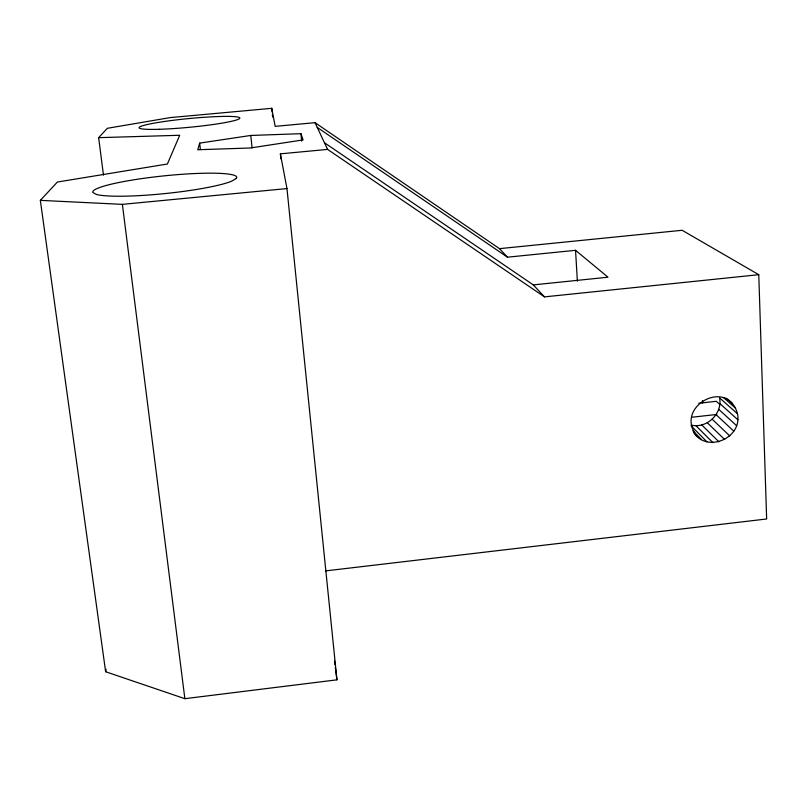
<?xml version="1.0" encoding="UTF-8"?>
<svg xmlns="http://www.w3.org/2000/svg" width="807" height="807" viewBox="0 0 807 807"><rect width="100%" height="100%" fill="white"/><g stroke="black" fill="none" stroke-linecap="round" stroke-linejoin="round"><path stroke-width="1.21" d="M325.524 570.902L766.65 518.982L758.772 274.693L544.483 296.875L327.592 149.406L280.382 153.844L286.969 188.566L336.933 679.837L184.864 698.68L105.636 671.737L106.131 669.306M691.357 425.118C706.871 428.84 722.729 413.517 719.582 397.861L737.487 413.759C742.652 437.868 707.245 453.524 693.546 432.431M199.672 143.111L197.765 149.749L250.311 147.994L303.099 139.914L300.95 133.69L250.775 135.455L199.672 143.111L200.378 149.325M105.636 671.737L40.35 200.358L57.378 182.039L167.392 164.013L179.709 135.273L98.646 137.664L103.467 175.129M98.646 137.664L107.351 128.303L170.186 117.6L271.747 108.32L275.167 126.356L315.023 122.674L499.483 248.647L507.452 257.191L575.542 250.311L608.004 277.204L533.296 284.891L324.454 142.738M698.781 403.248L716.313 401.311L720.046 404.67M691.76 417.249L716.818 414.455M499.483 248.647L682.147 230.277L758.772 274.693M40.35 200.358L122.382 204.363L286.969 188.566M737.487 413.759C727.369 376.808 673.351 407.464 696.996 435.951M317.232 127.395L507.452 257.191M727.621 399.334L732.282 403.429M725.907 398.123L727.753 399.747M723.395 397.458L735.601 408.211M719.915 403.611L737.81 419.711M718.714 409.341L736.549 425.642M716.081 414.677L733.805 431.17M712.198 419.247L729.77 435.911M707.315 422.757L724.696 439.553M701.777 424.966L718.946 441.843M695.937 425.713L712.894 442.629M691.095 425.854L706.962 441.853M692.82 430.726L701.535 439.583M533.296 284.891L544.483 296.875M315.023 122.674L327.592 149.406M334.542 661.104L335.016 664.857M335.339 667.349L336.933 679.837M122.382 204.363L184.864 698.68M250.775 135.455L252.097 147.893M271.747 108.32L272.13 112.072M272.383 114.574L272.645 117.076M280.382 153.844L280.897 158.858M300.95 133.69L301.677 141.114M575.542 250.311L577.378 281.199M702.483 400.524L702.584 403.036M236.209 178.508L231.518 181.252A72.368 8.867 -5.9 0 1 162.479 193.831A72.368 8.867 -5.9 0 1 96.386 194.437L92.835 192.48A72.368 8.867 -5.9 0 1 167.049 175.563A72.368 8.867 -5.9 0 1 236.209 178.508M159.292 129.291A50.619 4.368 -5.5 0 0 239.437 118.679A50.619 4.368 -5.5 0 0 169.47 120.778A50.619 4.368 -5.5 0 0 159.292 129.291"/></g></svg>
